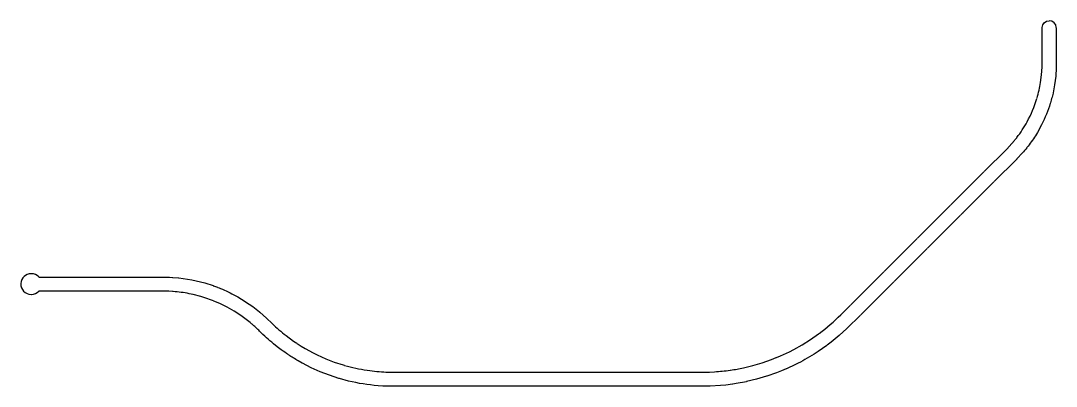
# Model space of a CAD drawing. Extents: x -0.3 to 32.6, y -3.3 to 8.4.
import ezdxf

# ---------------------------------------------------------------- set-up
doc = ezdxf.new("R2010")
doc.units = 0
doc.layers.get('0').update_dxf_attribs({"color": 1})

# ---------------------------------------------------------------- blocks, each defined once
blk = doc.blocks.new('heat')
at = {"color": 3}
for p, q in [((30.301, 3.576), (31.016, 4.292)), ((29.645, 2.921), (30.294, 3.569)), ((29.314, 2.59), (29.645, 2.921)), ((29.551, 2.191), (28.497, 1.137)), ((29.613, 2.252), (29.558, 2.198)), ((29.645, 2.284), (29.622, 2.261)), ((28.49, 1.13), (27.436, 0.077)), ((27.429, 0.07), (26.375, -0.983)), ((26.368, -0.991), (25.939, -1.419)), ((14.654, -2.804), (16.144, -2.804)), ((16.154, -2.804), (17.644, -2.804)), ((17.654, -2.804), (19.144, -2.805)), ((19.154, -2.805), (20.644, -2.805)), ((20.654, -2.805), (21.417, -2.805)), ((11.644, -3.254), (11.346, -3.254)), ((13.144, -3.254), (11.654, -3.254)), ((14.644, -3.254), (13.154, -3.254))]:
    blk.add_line(p, q, dxfattribs=at)
at = {"color": 3, "linetype": 'Continuous'}
for p, q in [((29.309, 2.585), (29.304, 2.58)), ((29.314, 2.59), (29.309, 2.585)), ((29.617, 2.257), (29.613, 2.252)), ((29.622, 2.261), (29.617, 2.257))]:
    blk.add_line(p, q, dxfattribs=at)
at = {"color": 3}
for points in [[(32.141, 8.156, -0.403382), (32.363, 8.376)], [(31.98, 5.912, 0.032958), (32.094, 6.414), (32.125, 6.654), (32.14, 6.895), (32.14, 7.198)], [(32.59, 7.198), (32.59, 6.876), (32.574, 6.615, -0.009467), (32.573, 6.607), (32.539, 6.339), (32.49, 6.081, -0.008369), (32.488, 6.074), (32.456, 5.943, -0.010737), (32.404, 5.759, -0.010737)], [(31.339, 4.66, 0.038988), (31.666, 5.16, 0.05162), (31.977, 5.903)], [(32.401, 5.75, -0.041918), (32.123, 5.06), (31.993, 4.823), (31.927, 4.715, -0.026411), (31.66, 4.339, -0.026411)], [(31.016, 4.292), (31.182, 4.469), (31.26, 4.56, 0.007599), (31.333, 4.652, 0.007599)], [(31.653, 4.331, -0.01208), (31.518, 4.169), (31.339, 3.977, -0.005272), (31.336, 3.974), (30.619, 3.258)], [(4.517, 0.209), (4.692, 0.197, -0.008508), (4.699, 0.196), (4.84, 0.179), (5.113, 0.134, -0.00832), (5.12, 0.133), (5.259, 0.103), (5.534, 0.032), (5.797, -0.053, -0.008156), (5.804, -0.055), (5.938, -0.105, -0.001146), (5.958, -0.113)], [(5.809, -0.539), (5.771, -0.523), (5.528, -0.437), (5.405, -0.4), (5.155, -0.335), (5.031, -0.309, 0.029695), (4.52, -0.241), (4.517, -0.24)], [(5.967, -0.116, -0.027963), (6.453, -0.342), (6.578, -0.41), (6.701, -0.483), (6.938, -0.638), (7.054, -0.721), (7.263, -0.886)], [(7.012, -1.264, 0.024212), (6.678, -1.006), (6.462, -0.865), (6.238, -0.738), (6.008, -0.624), (5.818, -0.543)], [(7.271, -0.893), (7.277, -0.897), (7.385, -0.99), (7.489, -1.086), (7.67, -1.262, 0.02644), (8.113, -1.644), (8.348, -1.817), (8.452, -1.885)], [(25.055, -1.575, 0.036803), (25.743, -0.981), (26.051, -0.673)], [(8.187, -2.252, -0.011607), (7.96, -2.093), (7.833, -1.998), (7.715, -1.904, -0.025104), (7.272, -1.503, 0.019623), (7.02, -1.27, 0.019623)], [(23.704, -2.337), (23.83, -2.286), (24.111, -2.155), (24.249, -2.084), (24.52, -1.932), (24.783, -1.767), (25.037, -1.589, 0.000526), (25.047, -1.581)], [(25.939, -1.419), (25.696, -1.639, -0.007345), (25.692, -1.643), (25.439, -1.85, -0.007735), (25.434, -1.854), (25.307, -1.947)], [(25.299, -1.953), (25.166, -2.051), (25.029, -2.145), (24.894, -2.232, -0.025447), (24.308, -2.56), (24.012, -2.698, -0.007641), (24.006, -2.701), (23.863, -2.759)], [(9.801, -3.008), (9.79, -3.005), (9.639, -2.957), (9.489, -2.906), (9.195, -2.792), (8.913, -2.665, -0.007544), (8.907, -2.663), (8.631, -2.521, -0.006724), (8.626, -2.518), (8.494, -2.443, -0.014764), (8.195, -2.258, -0.014764)], [(9.974, -2.589), (10.062, -2.614, 0.033485), (10.778, -2.757, 0.026277), (11.361, -2.804), (11.644, -2.804)], [(22.237, -2.741, 0.016806), (22.65, -2.666), (22.951, -2.593), (23.249, -2.506), (23.542, -2.403), (23.694, -2.341)], [(21.417, -2.805), (21.573, -2.801), (21.727, -2.793, 0.020137), (22.227, -2.742, 0.020137)], [(23.854, -2.763), (23.698, -2.826), (23.389, -2.934, -0.007307), (23.384, -2.936), (23.064, -3.03), (22.747, -3.106, -0.00711), (22.741, -3.108), (22.42, -3.168, -0.007429), (22.413, -3.169), (22.315, -3.183)], [(11.346, -3.254), (11.188, -3.248), (11.036, -3.237, -0.039825), (10.095, -3.087), (9.811, -3.01)]]:
    blk.add_lwpolyline(points, format="xyb", dxfattribs=at)
for points in [[(32.14, 7.208), (32.141, 8.146)], [(32.592, 8.146), (32.59, 7.208)], [(30.612, 3.251), (29.645, 2.284)], [(28.179, 1.455), (29.233, 2.509)], [(29.24, 2.516), (29.304, 2.58)], [(27.119, 0.394), (28.172, 1.448)], [(26.058, -0.666), (27.112, 0.387)], [(0.253, 0.222), (1.507, 0.222)], [(1.517, 0.222), (3.007, 0.222)], [(3.017, 0.222), (4.265, 0.222), (4.408, 0.218), (4.507, 0.21)], [(1.507, -0.228), (0.253, -0.228)], [(3.007, -0.228), (1.517, -0.228)], [(4.507, -0.24), (4.383, -0.232), (4.196, -0.228), (3.017, -0.228)], [(8.46, -1.891), (8.593, -1.978), (8.718, -2.053), (8.975, -2.193), (9.105, -2.258), (9.372, -2.378), (9.645, -2.483), (9.922, -2.574), (9.964, -2.586)], [(11.654, -2.804), (13.144, -2.804)], [(13.154, -2.804), (14.644, -2.804)], [(16.144, -3.255), (14.654, -3.254)], [(17.644, -3.255), (16.154, -3.255)], [(19.144, -3.255), (17.654, -3.255)], [(20.644, -3.255), (19.154, -3.255)], [(22.305, -3.184), (22.084, -3.214), (21.919, -3.231), (21.586, -3.252), (21.421, -3.255), (20.654, -3.255)]]:
    blk.add_lwpolyline(points, dxfattribs=at)
for centre, radius, start, end in [((32.367, 8.151), 0.225, 1.2707, 89.6204), ((0.012, -0.003), 0.33, 177.6666, 269.1313), ((0.012, -0.003), 0.33, 90.8687, 175.9518), ((0.012, -0.003), 0.33, 43.0808, 89.1313), ((0.012, -0.003), 0.33, 270.8687, 316.9191)]:
    blk.add_arc(centre, radius, start, end, dxfattribs=at)

msp = doc.modelspace()

# ---------------------------------------------------------------- block references
at = {"color": 2, "linetype": 'Continuous'}
msp.add_blockref('heat', (0, 0), dxfattribs=at)

doc.saveas('drawing.dxf')
